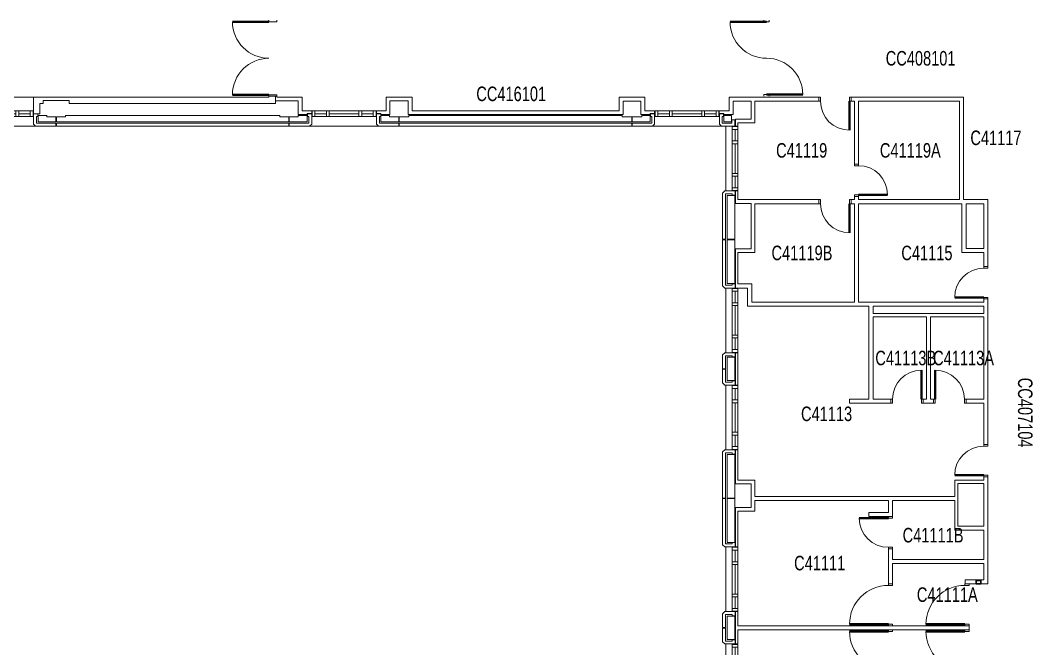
# Model space of a CAD drawing. Header units: inches. Extents: x 1097 to 10841, y 897 to 6841.
# Drawn here: x 8776 to 10028, y 2883 to 3660 of the extents above; entities that cross this region are included whole.
import ezdxf
from ezdxf.enums import TextEntityAlignment as Align

# ---------------------------------------------------------------- set-up
doc = ezdxf.new("R2010")
doc.units = ezdxf.units.IN
doc.header["$MEASUREMENT"] = 0
doc.layers.get('0').update_dxf_attribs({"lineweight": 18})
for name, color, linetype, lineweight, true_color in [('Level 15', 7, 'Continuous', 18, 0xfefefe), ('Level 16', 7, 'Continuous', 18, 0xfefefe), ('Level 23', 7, 'Continuous', 18, 0xfefefe), ('Level 25', 7, 'Continuous', 18, 0xfefefe), ('Level 26', 7, 'Continuous', 18, 0xfefefe), ('Level 48', 7, 'Continuous', 18, 0xfefefe), ('Level 54', 7, 'Continuous', 18, 0xfefefe)]:
    doc.layers.add(name, color=color, linetype=linetype, lineweight=lineweight, true_color=true_color)
doc.styles.add('Styledgn001', font='dgn001.shx')

# ---------------------------------------------------------------- blocks, each defined once
blk = doc.blocks.new('ASHNG14')
at = {"layer": 'Level 25', "color": 2, "linetype": 'Continuous', "lineweight": 40, "true_color": 0xffff00}
blk.add_line((0, 36), (0, 0), dxfattribs=at)
at = {"layer": 'Level 25', "color": 2, "linetype": 'Continuous', "lineweight": 0, "true_color": 0xffff00}
blk.add_ellipse((0, 0), major_axis=(-36.000001, 0), ratio=1, start_param=4.7123893198, end_param=6.283185598, dxfattribs=at)
at = {"layer": 'Level 26', "color": 2, "linetype": 'Continuous', "lineweight": 13, "true_color": 0xffff00}
for points in [[(-38.000125, 0), (-36, 0), (-36, -4.999875), (-38.000125, -4.999875)], [(1.999875, 0), (-0.00025, 0), (-0.00025, -4.999875), (1.999875, -4.999875)]]:
    blk.add_lwpolyline(points, dxfattribs=at)
blk = doc.blocks.new('ASHNG15')
at = {"layer": 'Level 25', "color": 2, "linetype": 'Continuous', "lineweight": 40, "true_color": 0xffff00}
blk.add_line((0, 36), (0, 0), dxfattribs=at)
at = {"layer": 'Level 25', "color": 2, "linetype": 'Continuous', "lineweight": 0, "true_color": 0xffff00}
blk.add_ellipse((0, 0), major_axis=(36.000001, 0), ratio=1, start_param=6.2831850163, end_param=7.8539812946, dxfattribs=at)
at = {"layer": 'Level 26', "color": 2, "linetype": 'Continuous', "lineweight": 13, "true_color": 0xffff00}
for points in [[(-1.999875, 0), (0.000125, 0), (0.000125, -4.999875), (-1.999875, -4.999875)], [(38, 0), (36, 0), (36, -4.999875), (38, -4.999875)]]:
    blk.add_lwpolyline(points, dxfattribs=at)
blk = doc.blocks.new('ASHNG16')
at = {"layer": 'Level 25', "color": 2, "linetype": 'Continuous', "lineweight": 40, "true_color": 0xffff00}
blk.add_line((-36, 0), (0, 0), dxfattribs=at)
at = {"layer": 'Level 25', "color": 2, "linetype": 'Continuous', "lineweight": 0, "true_color": 0xffff00}
blk.add_ellipse((0, 0), major_axis=(0, 36.000001), ratio=1, start_param=6.2831850163, end_param=7.8539812946, dxfattribs=at)
at = {"layer": 'Level 26', "color": 2, "linetype": 'Continuous', "lineweight": 13, "true_color": 0xffff00}
for points in [[(0, 38), (0, 36), (4.999875, 36), (4.999875, 38)], [(0, -1.999875), (0, 0.000125), (4.999875, 0.000125), (4.999875, -1.999875)]]:
    blk.add_lwpolyline(points, dxfattribs=at)
blk = doc.blocks.new('ASHNG20')
at = {"layer": 'Level 25', "color": 2, "linetype": 'Continuous', "lineweight": 40, "true_color": 0xffff00}
blk.add_line((-36, 0), (0, 0), dxfattribs=at)
at = {"layer": 'Level 25', "color": 2, "linetype": 'Continuous', "lineweight": 0, "true_color": 0xffff00}
blk.add_ellipse((0, 0), major_axis=(0, 36.000001), ratio=1, start_param=6.2831850163, end_param=7.8539812946, dxfattribs=at)
at = {"layer": 'Level 26', "color": 2, "linetype": 'Continuous', "lineweight": 13, "true_color": 0xffff00}
for points in [[(0, 38), (0, 36), (4.999875, 36), (4.999875, 38)], [(0, -1.999875), (0, 0.000125), (4.999875, 0.000125), (4.999875, -1.999875)]]:
    blk.add_lwpolyline(points, dxfattribs=at)
blk = doc.blocks.new('ASSWG19')
at = {"layer": 'Level 25', "color": 2, "linetype": 'Continuous', "lineweight": 40, "true_color": 0xffff00}
blk.add_line((-48, 48.00025), (0, 48.00025), dxfattribs=at)
at = {"layer": 'Level 25', "color": 2, "linetype": 'Continuous', "lineweight": 13, "true_color": 0xffff00}
for points in [[(5.5, 50), (5.5, 48), (0, 48), (0, 50)], [(0, -2), (0, 0), (5.5, 0), (5.5, -2)]]:
    blk.add_lwpolyline(points, dxfattribs=at)
at = {"layer": 'Level 25', "color": 2, "linetype": 'Continuous', "lineweight": 0, "true_color": 0xffff00}
blk.add_ellipse((0, 48.00025), major_axis=(0.00002, -48), ratio=1, start_param=4.7123893198, end_param=6.283185598, dxfattribs=at)
blk = doc.blocks.new('ASHNG29')
at = {"layer": 'Level 25', "color": 2, "linetype": 'Continuous', "lineweight": 40, "true_color": 0xffff00}
blk.add_line((-48, 0), (0, 0), dxfattribs=at)
at = {"layer": 'Level 25', "color": 2, "linetype": 'Continuous', "lineweight": 0, "true_color": 0xffff00}
blk.add_ellipse((0, 0), major_axis=(0, -48), ratio=1, start_param=4.712389, end_param=6.283186, dxfattribs=at)
at = {"layer": 'Level 26', "color": 2, "linetype": 'Continuous', "lineweight": 13, "true_color": 0xffff00}
for points in [[(0, 2), (0, 0), (5, 0), (5, 2)], [(0, -50), (0, -48), (5, -48), (5, -50)]]:
    blk.add_lwpolyline(points, dxfattribs=at)
blk = doc.blocks.new('ASSWG21')
at = {"layer": 'Level 25', "color": 2, "linetype": 'Continuous', "lineweight": 40, "true_color": 0xffff00}
blk.add_line((-48, -48.00025), (0, -48.00025), dxfattribs=at)
at = {"layer": 'Level 25', "color": 2, "linetype": 'Continuous', "lineweight": 13, "true_color": 0xffff00}
for points in [[(0, 2), (0, 0), (5.5, 0), (5.5, 2)], [(5.5, -50), (5.5, -48), (0, -48), (0, -50)]]:
    blk.add_lwpolyline(points, dxfattribs=at)
at = {"layer": 'Level 25', "color": 2, "linetype": 'Continuous', "lineweight": 0, "true_color": 0xffff00}
blk.add_ellipse((0, -48.00025), major_axis=(0.00002, 48), ratio=1, start_param=6.2831850163, end_param=7.8539812946, dxfattribs=at)
blk = doc.blocks.new('ASHNG33')
at = {"layer": 'Level 25', "color": 2, "linetype": 'Continuous', "lineweight": 40, "true_color": 0xffff00}
blk.add_line((-48, 0), (0, 0), dxfattribs=at)
at = {"layer": 'Level 25', "color": 2, "linetype": 'Continuous', "lineweight": 0, "true_color": 0xffff00}
blk.add_ellipse((0, 0), major_axis=(0, 48), ratio=1, start_param=6.283185, end_param=7.853981, dxfattribs=at)
at = {"layer": 'Level 26', "color": 2, "linetype": 'Continuous', "lineweight": 13, "true_color": 0xffff00}
for points in [[(0, 50), (0, 48), (5, 48), (5, 50)], [(0, -2), (0, 0), (5, 0), (5, -2)]]:
    blk.add_lwpolyline(points, dxfattribs=at)
blk = doc.blocks.new('ASHNG34')
at = {"layer": 'Level 25', "color": 2, "linetype": 'Continuous', "lineweight": 40, "true_color": 0xffff00}
blk.add_line((-36, 0), (0, 0), dxfattribs=at)
at = {"layer": 'Level 25', "color": 2, "linetype": 'Continuous', "lineweight": 0, "true_color": 0xffff00}
blk.add_ellipse((0, 0), major_axis=(0, -36.000001), ratio=1, start_param=4.7123893198, end_param=6.283185598, dxfattribs=at)
at = {"layer": 'Level 26', "color": 2, "linetype": 'Continuous', "lineweight": 13, "true_color": 0xffff00}
for points in [[(0, 1.999875), (0, -0.00025), (4.999875, -0.00025), (4.999875, 1.999875)], [(0, -38.000125), (0, -36), (4.999875, -36), (4.999875, -38.000125)]]:
    blk.add_lwpolyline(points, dxfattribs=at)
blk = doc.blocks.new('ASHNG35')
at = {"layer": 'Level 25', "color": 2, "linetype": 'Continuous', "lineweight": 40, "true_color": 0xffff00}
blk.add_line((0, -36), (0, 0), dxfattribs=at)
at = {"layer": 'Level 25', "color": 2, "linetype": 'Continuous', "lineweight": 0, "true_color": 0xffff00}
blk.add_ellipse((0, 0), major_axis=(-36.000001, 0), ratio=1, start_param=6.2831850163, end_param=7.8539812946, dxfattribs=at)
at = {"layer": 'Level 26', "color": 2, "linetype": 'Continuous', "lineweight": 13, "true_color": 0xffff00}
for points in [[(-38.000125, 0), (-36, 0), (-36, 4.999875), (-38.000125, 4.999875)], [(1.999875, 0), (-0.00025, 0), (-0.00025, 4.999875), (1.999875, 4.999875)]]:
    blk.add_lwpolyline(points, dxfattribs=at)
blk = doc.blocks.new('ASHNG36')
at = {"layer": 'Level 25', "color": 2, "linetype": 'Continuous', "lineweight": 40, "true_color": 0xffff00}
blk.add_line((36, 0), (0, 0), dxfattribs=at)
at = {"layer": 'Level 25', "color": 2, "linetype": 'Continuous', "lineweight": 0, "true_color": 0xffff00}
blk.add_ellipse((0, 0), major_axis=(0, 36.000001), ratio=1, start_param=4.7123893198, end_param=6.283185598, dxfattribs=at)
at = {"layer": 'Level 26', "color": 2, "linetype": 'Continuous', "lineweight": 13, "true_color": 0xffff00}
for points in [[(0, 38), (0, 36), (-4.999875, 36), (-4.999875, 38)], [(0, -1.999875), (0, 0.000125), (-4.999875, 0.000125), (-4.999875, -1.999875)]]:
    blk.add_lwpolyline(points, dxfattribs=at)
blk = doc.blocks.new('ASHNG37')
at = {"layer": 'Level 25', "color": 2, "linetype": 'Continuous', "lineweight": 40, "true_color": 0xffff00}
blk.add_line((0, -36), (0, 0), dxfattribs=at)
at = {"layer": 'Level 25', "color": 2, "linetype": 'Continuous', "lineweight": 0, "true_color": 0xffff00}
blk.add_ellipse((0, 0), major_axis=(-36.000001, 0), ratio=1, start_param=6.2831850163, end_param=7.8539812946, dxfattribs=at)
at = {"layer": 'Level 26', "color": 2, "linetype": 'Continuous', "lineweight": 13, "true_color": 0xffff00}
for points in [[(-38.000125, 0), (-36, 0), (-36, 4.999875), (-38.000125, 4.999875)], [(1.999875, 0), (-0.00025, 0), (-0.00025, 4.999875), (1.999875, 4.999875)]]:
    blk.add_lwpolyline(points, dxfattribs=at)
blk = doc.blocks.new('WINWIN2')
at = {"layer": 'Level 15', "color": 30, "linetype": 'Continuous', "lineweight": 0, "true_color": 0xf26432}
blk.add_line((82.5, -19), (-3.11, -19), dxfattribs=at)
at = {"layer": 'Level 16', "color": 163, "linetype": 'Continuous', "lineweight": 0, "true_color": 0x5587b9}
for p, q in [((3.5, 0), (75.5, 0)), ((3.5, -7), (75.5, -7))]:
    blk.add_line(p, q, dxfattribs=at)
at = {"layer": 'Level 16', "color": 163, "linetype": 'Continuous', "lineweight": 13, "true_color": 0x5587b9}
for p, q in [((3.5, -3.5), (17.75, -3.5)), ((21.25, -3.5), (57.75, -3.5)), ((61.25, -3.5), (75.5, -3.5))]:
    blk.add_line(p, q, dxfattribs=at)
for points in [[(3.5, 0), (3.5, -7), (0, -7), (0, 0), (3.5, 0)], [(21.25, 0), (21.25, -7), (17.75, -7), (17.75, 0), (21.25, 0)], [(61.25, 0), (61.25, -7), (57.75, -7), (57.75, 0), (61.25, 0)], [(79, 0), (79, -7), (75.5, -7), (75.5, 0), (79, 0)]]:
    blk.add_lwpolyline(points, close=True, dxfattribs=at)
blk = doc.blocks.new('WINWIN3')
at = {"layer": 'Level 15', "color": 30, "linetype": 'Continuous', "lineweight": 0, "true_color": 0xf26432}
blk.add_line((82.5, -19), (-3.11, -19), dxfattribs=at)
at = {"layer": 'Level 16', "color": 163, "linetype": 'Continuous', "lineweight": 0, "true_color": 0x5587b9}
for p, q in [((3.5, 0), (75.5, 0)), ((3.5, -7), (75.5, -7))]:
    blk.add_line(p, q, dxfattribs=at)
at = {"layer": 'Level 16', "color": 163, "linetype": 'Continuous', "lineweight": 13, "true_color": 0x5587b9}
for p, q in [((3.5, -3.5), (17.75, -3.5)), ((21.25, -3.5), (57.75, -3.5)), ((61.25, -3.5), (75.5, -3.5))]:
    blk.add_line(p, q, dxfattribs=at)
for points in [[(3.5, 0), (3.5, -7), (0, -7), (0, 0), (3.5, 0)], [(21.25, 0), (21.25, -7), (17.75, -7), (17.75, 0), (21.25, 0)], [(61.25, 0), (61.25, -7), (57.75, -7), (57.75, 0), (61.25, 0)], [(79, 0), (79, -7), (75.5, -7), (75.5, 0), (79, 0)]]:
    blk.add_lwpolyline(points, close=True, dxfattribs=at)
blk = doc.blocks.new('WINWIN4')
at = {"layer": 'Level 15', "color": 30, "linetype": 'Continuous', "lineweight": 0, "true_color": 0xf26432}
blk.add_line((82.5, -19), (-3.11, -19), dxfattribs=at)
at = {"layer": 'Level 16', "color": 163, "linetype": 'Continuous', "lineweight": 0, "true_color": 0x5587b9}
for p, q in [((3.5, 0), (75.5, 0)), ((3.5, -7), (75.5, -7))]:
    blk.add_line(p, q, dxfattribs=at)
at = {"layer": 'Level 16', "color": 163, "linetype": 'Continuous', "lineweight": 13, "true_color": 0x5587b9}
for p, q in [((3.5, -3.5), (17.75, -3.5)), ((21.25, -3.5), (57.75, -3.5)), ((61.25, -3.5), (75.5, -3.5))]:
    blk.add_line(p, q, dxfattribs=at)
for points in [[(3.5, 0), (3.5, -7), (0, -7), (0, 0), (3.5, 0)], [(21.25, 0), (21.25, -7), (17.75, -7), (17.75, 0), (21.25, 0)], [(61.25, 0), (61.25, -7), (57.75, -7), (57.75, 0), (61.25, 0)], [(79, 0), (79, -7), (75.5, -7), (75.5, 0), (79, 0)]]:
    blk.add_lwpolyline(points, close=True, dxfattribs=at)
blk = doc.blocks.new('WINWIN32')
at = {"layer": 'Level 15', "color": 30, "linetype": 'Continuous', "lineweight": 0, "true_color": 0xf26432}
blk.add_line((-15, -79.874875), (-15, 0.489), dxfattribs=at)
at = {"layer": 'Level 16', "color": 163, "linetype": 'Continuous', "lineweight": 0, "true_color": 0x5587b9}
for p, q in [((-7, -3.5), (-7, -75.499875)), ((0, -3.5), (0, -75.499875))]:
    blk.add_line(p, q, dxfattribs=at)
at = {"layer": 'Level 16', "color": 163, "linetype": 'Continuous', "lineweight": 13, "true_color": 0x5587b9}
for p, q in [((-3.5, -3.5), (-3.5, -17.75)), ((-3.5, -21.25), (-3.5, -57.749875)), ((-3.5, -61.249875), (-3.5, -75.499875))]:
    blk.add_line(p, q, dxfattribs=at)
for points in [[(0, -3.5), (-7, -3.5), (-7, 0), (0, 0), (0, -3.5)], [(0, -21.25), (-7, -21.25), (-7, -17.75), (0, -17.75), (0, -21.25)], [(0, -61.249875), (-7, -61.249875), (-7, -57.749875), (0, -57.749875), (0, -61.249875)], [(0, -78.999875), (-7, -78.999875), (-7, -75.499875), (0, -75.499875), (0, -78.999875)]]:
    blk.add_lwpolyline(points, close=True, dxfattribs=at)
blk = doc.blocks.new('WINWIN33')
at = {"layer": 'Level 15', "color": 30, "linetype": 'Continuous', "lineweight": 0, "true_color": 0xf26432}
blk.add_line((-15, -79.874875), (-15, 0.489), dxfattribs=at)
at = {"layer": 'Level 16', "color": 163, "linetype": 'Continuous', "lineweight": 0, "true_color": 0x5587b9}
for p, q in [((-7, -3.5), (-7, -75.499875)), ((0, -3.5), (0, -75.499875))]:
    blk.add_line(p, q, dxfattribs=at)
at = {"layer": 'Level 16', "color": 163, "linetype": 'Continuous', "lineweight": 13, "true_color": 0x5587b9}
for p, q in [((-3.5, -3.5), (-3.5, -17.75)), ((-3.5, -21.25), (-3.5, -57.749875)), ((-3.5, -61.249875), (-3.5, -75.499875))]:
    blk.add_line(p, q, dxfattribs=at)
for points in [[(0, -3.5), (-7, -3.5), (-7, 0), (0, 0), (0, -3.5)], [(0, -21.25), (-7, -21.25), (-7, -17.75), (0, -17.75), (0, -21.25)], [(0, -61.249875), (-7, -61.249875), (-7, -57.749875), (0, -57.749875), (0, -61.249875)], [(0, -78.999875), (-7, -78.999875), (-7, -75.499875), (0, -75.499875), (0, -78.999875)]]:
    blk.add_lwpolyline(points, close=True, dxfattribs=at)
blk = doc.blocks.new('WINWIN34')
at = {"layer": 'Level 15', "color": 30, "linetype": 'Continuous', "lineweight": 0, "true_color": 0xf26432}
blk.add_line((-15, -79.874875), (-15, 0.489), dxfattribs=at)
at = {"layer": 'Level 16', "color": 163, "linetype": 'Continuous', "lineweight": 0, "true_color": 0x5587b9}
for p, q in [((-7, -3.5), (-7, -75.499875)), ((0, -3.5), (0, -75.499875))]:
    blk.add_line(p, q, dxfattribs=at)
at = {"layer": 'Level 16', "color": 163, "linetype": 'Continuous', "lineweight": 13, "true_color": 0x5587b9}
for p, q in [((-3.5, -3.5), (-3.5, -17.75)), ((-3.5, -21.25), (-3.5, -57.749875)), ((-3.5, -61.249875), (-3.5, -75.499875))]:
    blk.add_line(p, q, dxfattribs=at)
for points in [[(0, -3.5), (-7, -3.5), (-7, 0), (0, 0), (0, -3.5)], [(0, -21.25), (-7, -21.25), (-7, -17.75), (0, -17.75), (0, -21.25)], [(0, -61.249875), (-7, -61.249875), (-7, -57.749875), (0, -57.749875), (0, -61.249875)], [(0, -78.999875), (-7, -78.999875), (-7, -75.499875), (0, -75.499875), (0, -78.999875)]]:
    blk.add_lwpolyline(points, close=True, dxfattribs=at)
blk = doc.blocks.new('WINWIN35')
at = {"layer": 'Level 15', "color": 30, "linetype": 'Continuous', "lineweight": 0, "true_color": 0xf26432}
blk.add_line((-15, -79.874875), (-15, 0.489), dxfattribs=at)
at = {"layer": 'Level 16', "color": 163, "linetype": 'Continuous', "lineweight": 0, "true_color": 0x5587b9}
for p, q in [((-7, -3.5), (-7, -75.499875)), ((0, -3.5), (0, -75.499875))]:
    blk.add_line(p, q, dxfattribs=at)
at = {"layer": 'Level 16', "color": 163, "linetype": 'Continuous', "lineweight": 13, "true_color": 0x5587b9}
for p, q in [((-3.5, -3.5), (-3.5, -17.75)), ((-3.5, -21.25), (-3.5, -57.749875)), ((-3.5, -61.249875), (-3.5, -75.499875))]:
    blk.add_line(p, q, dxfattribs=at)
for points in [[(0, -3.5), (-7, -3.5), (-7, 0), (0, 0), (0, -3.5)], [(0, -21.25), (-7, -21.25), (-7, -17.75), (0, -17.75), (0, -21.25)], [(0, -61.249875), (-7, -61.249875), (-7, -57.749875), (0, -57.749875), (0, -61.249875)], [(0, -78.999875), (-7, -78.999875), (-7, -75.499875), (0, -75.499875), (0, -78.999875)]]:
    blk.add_lwpolyline(points, close=True, dxfattribs=at)
blk = doc.blocks.new('CDEGR2')
at = {"layer": 'Level 25', "color": 2, "linetype": 'Continuous', "lineweight": 40, "true_color": 0xffff00}
for p, q in [((0, 90), (-45, 90)), ((0, 0), (45, 0))]:
    blk.add_line(p, q, dxfattribs=at)
at = {"layer": 'Level 25', "color": 2, "linetype": 'Continuous', "lineweight": 0, "true_color": 0xffff00}
for centre, major_axis in [((0, 90), (0, -45)), ((0, 0), (0, 45))]:
    blk.add_ellipse(centre, major_axis=major_axis, ratio=1, start_param=4.712394, end_param=6.283185, dxfattribs=at)
at = {"layer": 'Level 26', "color": 2, "linetype": 'Continuous', "lineweight": 13, "true_color": 0xffff00}
for points in [[(-3.3, 92), (-3.3, 90), (3.3, 90), (3.3, 92)], [(-3.3, -2), (-3.3, 0), (3.3, 0), (3.3, -2)]]:
    blk.add_lwpolyline(points, dxfattribs=at)
blk = doc.blocks.new('ADBLE2')
at = {"layer": 'Level 25', "color": 2, "linetype": 'Continuous', "lineweight": 40, "true_color": 0xffff00}
for p, q in [((0, 0), (-45, 0)), ((0, -90), (-45, -90))]:
    blk.add_line(p, q, dxfattribs=at)
at = {"layer": 'Level 25', "color": 2, "linetype": 'Continuous', "lineweight": 0, "true_color": 0xffff00}
for centre, major_axis, start_param, end_param in [((0, 0), (0, -45), 4.712394, 6.283185), ((0, -90), (0, 45), 0, 1.570791)]:
    blk.add_ellipse(centre, major_axis=major_axis, ratio=1, start_param=start_param, end_param=end_param, dxfattribs=at)
at = {"layer": 'Level 26', "color": 2, "linetype": 'Continuous', "lineweight": 13, "true_color": 0xffff00}
for points in [[(0, 2), (0, 0), (10, 0), (10, 2)], [(0, -92), (0, -90), (10, -90), (10, -92)]]:
    blk.add_lwpolyline(points, dxfattribs=at)
blk = doc.blocks.new('GASPAN3')
at = {"layer": 'Level 54', "color": 30, "linetype": 'Continuous', "lineweight": 30, "true_color": 0xf26432}
blk.add_lwpolyline([(-8.5, 3.96775), (-14.5, 3.96775), (-14.5, -0.03225), (-8.5, -0.03225), (-8.5, 3.96775)], close=True, dxfattribs=at)

msp = doc.modelspace()

# ---------------------------------------------------------------- linework, layer by layer
at = {"layer": 'Level 15', "color": 30, "linetype": 'Continuous', "lineweight": 0, "true_color": 0xf26432}
for p, q in [((8712.555125, 3564.544125), (8792.544125, 3564.544125)), ((9648.544, 3448.555), (9648.544, 3528.544))]:
    msp.add_line(p, q, dxfattribs=at)
at = {"layer": 'Level 15', "color": 30, "linetype": 'Continuous', "lineweight": 13, "true_color": 0xf26432}
for p, q in [((8797.794125, 3544.044), (8792.544, 3544.044)), ((8792.544, 3544.044), (8792.544, 3531.169)), ((8797.794125, 3540.419), (8797.794125, 3544.044)), ((9131.316, 3544.044), (9136.566, 3544.044)), ((9131.316, 3544.044), (9131.316, 3540.419)), ((9136.566, 3544.044), (9136.566, 3531.169)), ((9221.805125, 3544.044), (9216.555, 3544.044)), ((9216.555, 3544.044), (9216.555, 3531.169)), ((9221.805125, 3540.419), (9221.805125, 3544.044)), ((9555.305, 3544.044), (9560.555, 3544.044)), ((9555.305, 3544.044), (9555.305, 3540.419)), ((9560.555, 3544.044), (9560.555, 3531.169)), ((9645.805125, 3544.044), (9640.555, 3544.044)), ((9640.555, 3544.044), (9640.555, 3531.169)), ((9645.805125, 3540.419), (9645.805125, 3544.044)), ((8792.544, 3531.169), (8795.169, 3528.544)), ((8797.794125, 3540.419), (8796.169125, 3540.419)), ((8796.169125, 3540.419), (8796.169125, 3532.169125)), ((8796.169125, 3532.169125), (8820.294, 3532.169125)), ((8798.169125, 3541.794125), (8809.169125, 3541.794125)), ((8798.169125, 3541.794125), (8798.169125, 3534.169)), ((8798.169125, 3534.169), (8809.169125, 3534.169)), ((8809.169125, 3541.794125), (8809.169125, 3540.044125)), ((8809.169125, 3540.044125), (8820.294, 3540.044125)), ((8809.169125, 3534.169125), (8820.294, 3534.169125)), ((8820.294, 3540.044125), (8820.294, 3534.169125)), ((8820.294, 3532.169125), (8820.294, 3528.544)), ((8820.794, 3540.044125), (8831.919, 3540.044125)), ((8820.794, 3540.044125), (8820.794, 3534.169125)), ((8820.794, 3534.169125), (8831.919, 3534.169125)), ((8820.794, 3532.169125), (9108.294, 3532.169125)), ((8820.794, 3532.169125), (8820.794, 3528.544)), ((8831.919, 3541.794125), (9097.27125, 3541.794125)), ((8831.919, 3541.794125), (8831.919, 3540.044125)), ((8831.919, 3534.169), (9097.27125, 3534.169)), ((9097.27125, 3541.794125), (9097.27125, 3540.04425)), ((9097.27125, 3540.04425), (9108.294, 3540.04425)), ((9097.27125, 3534.169125), (9108.294, 3534.169125)), ((9108.294, 3540.04425), (9108.294, 3534.169125)), ((9108.294, 3532.169125), (9108.294, 3528.544)), ((9108.794, 3540.04425), (9119.918875, 3540.04425)), ((9108.794, 3540.04425), (9108.794, 3534.169125)), ((9108.794, 3534.169125), (9119.918875, 3534.169125)), ((9132.941, 3532.169125), (9108.794, 3532.169125)), ((9108.794, 3528.544), (9108.794, 3532.169125)), ((9130.941, 3541.794125), (9119.918875, 3541.794125)), ((9119.918875, 3540.04425), (9119.918875, 3541.794125)), ((9130.941, 3534.169), (9119.918875, 3534.169)), ((9130.941, 3534.169), (9130.941, 3541.794125)), ((9131.316, 3540.419), (9132.941, 3540.419)), ((9132.941, 3540.419), (9132.941, 3532.169125)), ((9133.941, 3528.544), (9136.566, 3531.169)), ((9216.555, 3531.169), (9219.18, 3528.544)), ((9221.805125, 3540.419), (9220.180125, 3540.419)), ((9220.180125, 3540.419), (9220.180125, 3532.169125)), ((9220.180125, 3532.169125), (9244.294, 3532.169125)), ((9222.180125, 3541.794125), (9232.54375, 3541.794125)), ((9222.180125, 3541.794125), (9222.180125, 3534.169)), ((9222.180125, 3534.169), (9232.54375, 3534.169)), ((9232.54375, 3541.794125), (9232.54375, 3540.044125)), ((9232.54375, 3540.044125), (9244.294, 3540.044125)), ((9232.54375, 3534.169), (9244.294, 3534.169)), ((9244.294, 3540.044125), (9244.294, 3534.169)), ((9244.294, 3532.169125), (9244.294, 3528.544)), ((9256.54425, 3540.044125), (9244.794, 3540.044125)), ((9244.794, 3534.169), (9244.794, 3540.044125)), ((9256.54425, 3534.169), (9244.794, 3534.169)), ((9244.794, 3532.169125), (9532.294, 3532.169125)), ((9244.794, 3532.169125), (9244.794, 3528.544)), ((9256.54425, 3541.794125), (9520.54375, 3541.794125)), ((9256.54425, 3541.794125), (9256.54425, 3540.044125)), ((9256.54425, 3534.169), (9520.54375, 3534.169)), ((9520.54375, 3541.794125), (9520.54375, 3540.044125)), ((9520.54375, 3540.044125), (9532.294, 3540.044125)), ((9520.54375, 3534.169), (9532.294, 3534.169)), ((9532.294, 3540.044125), (9532.294, 3534.169)), ((9532.294, 3532.169125), (9532.294, 3528.544)), ((9544.54425, 3540.04425), (9532.794, 3540.04425)), ((9532.794, 3534.169125), (9532.794, 3540.04425)), ((9544.54425, 3534.169125), (9532.794, 3534.169125)), ((9556.93, 3532.169125), (9532.794, 3532.169125)), ((9532.794, 3528.544), (9532.794, 3532.169125)), ((9554.93, 3541.794125), (9544.54425, 3541.794125)), ((9544.54425, 3540.04425), (9544.54425, 3541.794125)), ((9554.93, 3534.169), (9544.54425, 3534.169)), ((9554.93, 3534.169), (9554.93, 3541.794125)), ((9555.305, 3540.419), (9556.93, 3540.419)), ((9556.93, 3540.419), (9556.93, 3532.169125)), ((9560.555, 3531.169), (9557.93, 3528.544)), ((9640.555, 3531.169), (9643.18, 3528.544)), ((9645.805125, 3540.419), (9644.180125, 3540.419)), ((9644.180125, 3540.419), (9644.180125, 3532.169125)), ((9644.180125, 3532.169125), (9656.035375, 3532.169125)), ((9646.180125, 3541.79425), (9655.660375, 3541.79425)), ((9646.180125, 3541.79425), (9646.180125, 3534.169125)), ((9646.180125, 3534.169125), (9655.660375, 3534.169125)), ((9655.660375, 3541.79425), (9655.660375, 3534.169125)), ((9656.035375, 3532.169125), (9656.035375, 3536.544)), ((9656.035375, 3536.544), (9659.660375, 3536.544)), ((9659.660375, 3528.544), (9659.660375, 3536.544)), ((8795.169, 3528.544), (8820.294, 3528.544)), ((8820.794, 3528.544), (9108.294, 3528.544)), ((9133.941, 3528.544), (9108.794, 3528.544)), ((9219.18, 3528.544), (9244.294, 3528.544)), ((9244.794, 3528.544), (9532.294, 3528.544)), ((9557.93, 3528.544), (9532.794, 3528.544)), ((9643.18, 3528.544), (9659.660375, 3528.544)), ((9647.169, 3448.555), (9644.544, 3445.93)), ((9644.544, 3388.794), (9644.544, 3445.93)), ((9647.169, 3448.555), (9660.043875, 3448.555)), ((9648.169, 3388.793875), (9648.169, 3444.929875)), ((9648.169, 3444.929875), (9656.41875, 3444.929875)), ((9650.169, 3442.929875), (9650.169, 3388.793875)), ((9659.794, 3442.92975), (9650.169, 3442.929875)), ((9656.41875, 3444.929875), (9656.41875, 3443.304875)), ((9660.043875, 3443.304875), (9656.41875, 3443.304875)), ((9659.794, 3442.92975), (9659.794, 3388.793875)), ((9660.043875, 3448.555), (9660.043875, 3443.304875)), ((9644.544, 3388.794), (9648.169, 3388.793875)), ((9644.544, 3331.18), (9644.544, 3388.294)), ((9644.544, 3388.294), (9648.169, 3388.293875)), ((9648.169, 3332.18), (9648.169, 3388.293875)), ((9659.794, 3388.793875), (9650.169, 3388.793875)), ((9650.169, 3334.18), (9650.169, 3388.293875)), ((9650.169, 3388.293875), (9659.794, 3388.293875)), ((9659.794, 3334.179875), (9659.794, 3388.293875)), ((9647.169, 3328.555), (9644.544, 3331.18)), ((9656.41875, 3332.18), (9648.169, 3332.18)), ((9650.169, 3334.18), (9659.794, 3334.179875)), ((9656.41875, 3333.805), (9656.41875, 3332.18)), ((9660.043875, 3333.805), (9656.41875, 3333.805)), ((9660.043875, 3333.805), (9660.043875, 3328.555)), ((9660.043875, 3328.555), (9647.169, 3328.555)), ((9644.544, 3245.93025), (9647.169, 3248.55525)), ((9644.544, 3245.93025), (9644.544, 3228.79425)), ((9660.043875, 3248.55525), (9647.169, 3248.55525)), ((9656.41875, 3244.930125), (9648.169, 3244.930125)), ((9648.169, 3244.930125), (9648.169, 3228.79425)), ((9650.169, 3242.930125), (9650.169, 3214.18025)), ((9659.794, 3242.93), (9650.169, 3242.930125)), ((9656.41875, 3243.305125), (9656.41875, 3244.930125)), ((9656.41875, 3243.305125), (9660.043875, 3243.305125)), ((9659.794, 3242.93), (9659.794, 3214.180125)), ((9660.043875, 3243.305125), (9660.043875, 3248.55525)), ((9648.169, 3228.79425), (9644.544, 3228.79425)), ((9644.544, 3228.29425), (9644.544, 3211.18025)), ((9648.169, 3228.294125), (9644.544, 3228.29425)), ((9648.169, 3228.294125), (9648.169, 3212.18025)), ((9647.169, 3208.55525), (9644.544, 3211.18025)), ((9647.169, 3208.55525), (9660.043875, 3208.55525)), ((9648.169, 3212.18025), (9656.41875, 3212.18025)), ((9659.794, 3214.180125), (9650.169, 3214.18025)), ((9656.41875, 3212.18025), (9656.41875, 3213.80525)), ((9656.41875, 3213.80525), (9660.043875, 3213.80525)), ((9660.043875, 3208.55525), (9660.043875, 3213.80525)), ((9647.169, 3128.555), (9644.544, 3125.93)), ((9644.544, 3068.794), (9644.544, 3125.93)), ((9647.169, 3128.555), (9660.043875, 3128.555)), ((9648.169, 3068.793875), (9648.169, 3124.929875)), ((9648.169, 3124.929875), (9656.41875, 3124.929875)), ((9650.169, 3122.929875), (9650.169, 3068.793875)), ((9659.794, 3122.92975), (9650.169, 3122.929875)), ((9656.41875, 3124.929875), (9656.41875, 3123.304875)), ((9660.043875, 3123.304875), (9656.41875, 3123.304875)), ((9659.794, 3122.92975), (9659.794, 3068.793875)), ((9660.043875, 3128.555), (9660.043875, 3123.304875)), ((9644.544, 3068.794), (9648.169, 3068.793875)), ((9644.544, 3011.18), (9644.544, 3068.294)), ((9644.544, 3068.294), (9648.169, 3068.293875)), ((9648.169, 3012.18), (9648.169, 3068.293875)), ((9659.794, 3068.793875), (9650.169, 3068.793875)), ((9650.169, 3014.18), (9650.169, 3068.293875)), ((9650.169, 3068.293875), (9659.794, 3068.293875)), ((9659.794, 3014.179875), (9659.794, 3068.293875)), ((9647.169, 3008.555), (9644.544, 3011.18)), ((9660.043875, 3008.555), (9647.169, 3008.555)), ((9656.41875, 3012.18), (9648.169, 3012.18)), ((9650.169, 3014.18), (9659.794, 3014.179875)), ((9656.41875, 3013.805), (9656.41875, 3012.18)), ((9660.043875, 3013.805), (9656.41875, 3013.805)), ((9660.043875, 3013.805), (9660.043875, 3008.555)), ((9644.544, 2925.93025), (9647.169, 2928.55525)), ((9644.544, 2925.93025), (9644.544, 2908.79425)), ((9660.043875, 2928.55525), (9647.169, 2928.55525)), ((9656.41875, 2924.930125), (9648.169, 2924.930125)), ((9648.169, 2924.930125), (9648.169, 2908.79425)), ((9650.169, 2922.930125), (9650.169, 2894.18025)), ((9659.794, 2922.93), (9650.169, 2922.930125)), ((9656.41875, 2923.305125), (9656.41875, 2924.930125)), ((9656.41875, 2923.305125), (9660.043875, 2923.305125)), ((9659.794, 2922.93), (9659.794, 2894.180125)), ((9660.043875, 2923.305125), (9660.043875, 2928.55525)), ((9648.169, 2908.79425), (9644.544, 2908.79425)), ((9644.544, 2908.29425), (9644.544, 2891.18025)), ((9648.169, 2908.294125), (9644.544, 2908.29425)), ((9648.169, 2908.294125), (9648.169, 2892.18025)), ((9648.169, 2892.18025), (9656.41875, 2892.18025)), ((9659.794, 2894.180125), (9650.169, 2894.18025)), ((9656.41875, 2892.18025), (9656.41875, 2893.80525)), ((9656.41875, 2893.80525), (9660.043875, 2893.80525)), ((9660.043875, 2888.55525), (9660.043875, 2893.80525)), ((9647.169, 2888.55525), (9644.544, 2891.18025)), ((9647.169, 2888.55525), (9660.043875, 2888.55525))]:
    msp.add_line(p, q, dxfattribs=at)
at = {"layer": 'Level 16', "color": 163, "linetype": 'Continuous', "lineweight": 0, "true_color": 0x5587b9}
for p, q in [((9140.555, 3547.544), (9212.555, 3547.544)), ((9656.544125, 3524.544), (9656.544125, 3452.544)), ((9663.544125, 3524.544), (9663.544125, 3452.544))]:
    msp.add_line(p, q, dxfattribs=at)
at = {"layer": 'Level 16', "color": 163, "linetype": 'Continuous', "lineweight": 13, "true_color": 0x5587b9}
for p, q in [((9660.044125, 3524.544), (9660.044125, 3510.294)), ((9660.044125, 3506.794), (9660.044125, 3470.294)), ((9660.044125, 3466.794), (9660.044125, 3452.544))]:
    msp.add_line(p, q, dxfattribs=at)
for points in [[(9663.544125, 3524.544), (9656.544125, 3524.544), (9656.544125, 3528.044), (9663.544125, 3528.044), (9663.544125, 3524.544)], [(9663.544125, 3506.794), (9656.544125, 3506.794), (9656.544125, 3510.294), (9663.544125, 3510.294), (9663.544125, 3506.794)], [(9663.544125, 3466.794), (9656.544125, 3466.794), (9656.544125, 3470.294), (9663.544125, 3470.294), (9663.544125, 3466.794)], [(9663.544125, 3449.044), (9656.544125, 3449.044), (9656.544125, 3452.544), (9663.544125, 3452.544), (9663.544125, 3449.044)]]:
    msp.add_lwpolyline(points, close=True, dxfattribs=at)
at = {"layer": 'Level 23', "color": 2, "linetype": 'Continuous', "lineweight": 13, "true_color": 0xffff00}
for p, q in [((8792.544125, 3544.044125), (8792.544125, 3564.544125)), ((8792.544125, 3564.544125), (8804.544, 3564.544125)), ((8800.54425, 3544.044125), (8800.54425, 3556.544125)), ((8800.54425, 3556.544125), (8804.544, 3556.544125)), ((8804.544, 3564.544), (8836.544, 3564.544)), ((8804.544, 3560.544), (8804.544, 3556.544125)), ((8804.544, 3560.544), (8836.544, 3560.544)), ((9083.544, 3564.544125), (8836.544, 3564.544125)), ((8836.544, 3556.544125), (8836.544, 3560.544)), ((9091.544, 3556.544125), (8836.544, 3556.544125)), ((9083.544, 3564.544125), (9083.544, 3565.544125)), ((9083.544, 3565.544125), (9091.544, 3565.544125)), ((9091.544, 3556.544125), (9091.544, 3565.544125)), ((9091.544, 3559.919), (9091.544, 3565.544125)), ((9091.544, 3565.544125), (9093.544, 3565.544125)), ((9091.544, 3559.919), (9119.919, 3559.919)), ((9093.544, 3564.544), (9093.544, 3565.544125)), ((9093.544, 3564.544), (9124.544, 3564.544)), ((9119.919, 3542.919), (9119.919, 3559.919)), ((9124.544, 3564.544), (9124.544, 3547.544)), ((9228.544, 3564.544), (9260.544, 3564.544)), ((9228.544, 3547.544), (9228.544, 3564.544)), ((9233.169125, 3542.918875), (9233.169125, 3559.919)), ((9233.169125, 3559.919), (9255.919, 3559.919)), ((9255.919, 3559.919), (9255.919, 3542.918875)), ((9260.544, 3564.544), (9260.544, 3547.544)), ((9516.544, 3547.544), (9516.544, 3564.544)), ((9516.544, 3564.544), (9548.544, 3564.544)), ((9521.544125, 3542.918875), (9521.544125, 3559.544)), ((9521.544125, 3559.544), (9543.544, 3559.544)), ((9543.544, 3542.919), (9543.544, 3559.544)), ((9548.544, 3547.544), (9548.544, 3564.544)), ((9652.540625, 3564.5975), (9763.544, 3564.5975)), ((9652.540625, 3547.544), (9652.540625, 3564.5975)), ((9657.54075, 3559.597375), (9679.79525, 3559.597375)), ((9657.54075, 3542.919), (9657.54075, 3559.597375)), ((9679.79525, 3559.597375), (9679.79525, 3537.16925)), ((9684.42025, 3559.597375), (9684.42025, 3532.544125)), ((9684.42025, 3559.597375), (9763.544, 3559.597375)), ((9763.544, 3564.5975), (9763.544, 3559.597375)), ((9803.544, 3564.5975), (9803.544, 3559.597375)), ((9803.544, 3564.5975), (9812.544125, 3564.5975)), ((9803.544, 3559.597375), (9807.544, 3559.597375)), ((9807.544, 3481.794), (9807.544, 3559.597375)), ((9812.544125, 3564.5975), (9942.544, 3564.5975)), ((9812.544125, 3481.794), (9812.544125, 3559.597375)), ((9812.544125, 3559.597375), (9937.544, 3559.597375)), ((9937.544, 3437.794), (9937.544, 3559.597375)), ((9942.544, 3437.794), (9942.544, 3564.5975)), ((8792.544125, 3544.044125), (8800.54425, 3544.044125)), ((9124.544, 3547.544), (9130.941, 3547.544)), ((9136.566, 3547.544), (9130.941, 3547.544)), ((9136.566, 3544.419), (9130.941, 3544.419)), ((9130.941, 3542.919), (9130.941, 3544.419)), ((9136.566, 3544.419), (9136.566, 3547.544)), ((9216.555, 3547.544), (9216.555, 3544.419)), ((9216.555, 3547.544), (9222.180125, 3547.544)), ((9216.555, 3544.419), (9222.180125, 3544.419)), ((9222.180125, 3547.544), (9228.544, 3547.544)), ((9222.180125, 3544.419), (9222.180125, 3542.918875)), ((9260.544, 3547.544), (9516.544, 3547.544)), ((9548.544, 3547.544), (9554.93, 3547.544)), ((9554.93, 3547.544), (9560.555, 3547.544)), ((9554.93, 3544.419), (9560.555, 3544.419)), ((9554.93, 3542.919), (9554.93, 3544.419)), ((9560.555, 3547.544), (9560.555, 3544.419)), ((9640.43, 3547.544), (9646.180125, 3547.544)), ((9640.43, 3547.544), (9640.43, 3544.419)), ((9640.43, 3544.419), (9646.180125, 3544.419)), ((9646.180125, 3547.544), (9652.540625, 3547.544)), ((9646.180125, 3542.919), (9646.180125, 3544.419)), ((9119.919, 3542.919), (9130.941, 3542.919)), ((9222.180125, 3542.918875), (9233.169125, 3542.918875)), ((9255.919, 3542.918875), (9521.544125, 3542.918875)), ((9543.544, 3542.919), (9554.93, 3542.919)), ((9646.180125, 3542.919), (9657.54075, 3542.919)), ((9679.79525, 3537.16925), (9660.419125, 3537.16925)), ((9660.419125, 3528.544125), (9660.419125, 3537.16925)), ((9684.42025, 3532.544125), (9663.544125, 3532.544125)), ((9663.544125, 3528.544), (9663.544125, 3532.544125)), ((9660.419125, 3528.544125), (9663.544125, 3528.544)), ((9807.544, 3481.794), (9812.544125, 3481.794)), ((9660.418875, 3448.555), (9660.418875, 3433.168875)), ((9663.544, 3448.555), (9660.418875, 3448.555)), ((9663.544, 3448.555), (9663.544, 3437.794)), ((9679.918875, 3433.168875), (9660.418875, 3433.168875)), ((9684.544, 3437.794), (9663.544, 3437.794)), ((9679.918875, 3377.169), (9679.918875, 3433.168875)), ((9763.544, 3437.794), (9684.544, 3437.794)), ((9763.544, 3432.793875), (9684.544, 3432.793875)), ((9684.544, 3372.544), (9684.544, 3432.793875)), ((9763.544, 3437.794), (9763.544, 3432.793875)), ((9803.544, 3437.794), (9803.544, 3432.793875)), ((9807.544, 3437.794), (9803.544, 3437.794)), ((9807.544, 3432.793875), (9803.544, 3432.793875)), ((9807.544, 3437.794), (9807.544, 3441.794)), ((9807.544, 3441.794), (9812.544125, 3441.794)), ((9807.544, 3311.04525), (9807.544, 3432.793875)), ((9812.544, 3311.04525), (9812.544, 3432.793875)), ((9940.544, 3432.793875), (9812.544, 3432.793875)), ((9812.544125, 3437.794), (9812.544125, 3441.794)), ((9937.544, 3437.794), (9812.544125, 3437.794)), ((9940.544, 3432.793875), (9940.544, 3372.544)), ((9972.544, 3437.794), (9942.544, 3437.794)), ((9945.544125, 3432.793875), (9945.544125, 3377.544125)), ((9967.544, 3432.793875), (9945.544125, 3432.793875)), ((9967.544, 3377.544125), (9967.544, 3432.793875)), ((9972.544, 3355.04525), (9972.544, 3437.794)), ((9660.418875, 3328.555), (9660.418875, 3377.169)), ((9660.418875, 3377.169), (9679.918875, 3377.169)), ((9663.544, 3372.544), (9684.544, 3372.544)), ((9663.544, 3333.555125), (9663.544, 3372.544)), ((9940.544, 3372.544), (9967.544, 3372.544)), ((9945.544125, 3377.544125), (9967.544, 3377.544125)), ((9967.544, 3355.04525), (9967.544, 3372.544)), ((9967.544, 3355.04525), (9972.544, 3355.04525)), ((9663.544, 3333.555125), (9680.544125, 3333.555125)), ((9680.544125, 3333.555125), (9680.544125, 3311.04525)), ((9660.418875, 3328.555), (9663.544, 3328.555)), ((9663.544, 3328.555), (9675.544, 3328.555)), ((9675.544, 3328.555), (9675.544, 3306.04525)), ((9825.544, 3306.04525), (9675.544, 3306.04525)), ((9807.544, 3311.04525), (9680.544125, 3311.04525)), ((9967.544, 3311.04525), (9812.544, 3311.04525)), ((9825.544, 3306.04525), (9825.544, 3191.045375)), ((9967.544, 3306.04525), (9830.544, 3306.04525)), ((9830.544, 3306.04525), (9830.544, 3297.045375)), ((9967.544, 3315.04525), (9972.544, 3315.04525)), ((9967.544, 3311.04525), (9967.544, 3315.04525)), ((9967.544, 3297.045375), (9967.544, 3306.04525)), ((9972.544, 3135.044), (9972.544, 3315.04525)), ((9830.544, 3297.045375), (9967.544, 3297.045375)), ((9830.544, 3293.04525), (9896.544, 3293.04525)), ((9830.544, 3293.04525), (9830.544, 3191.045375)), ((9896.544, 3293.04525), (9896.544, 3191.045375)), ((9901.544, 3293.04525), (9901.544, 3191.045375)), ((9901.544, 3293.04525), (9967.544, 3293.04525)), ((9967.544, 3191.045375), (9967.544, 3293.04525)), ((9660.418875, 3248.55525), (9660.418875, 3208.55525)), ((9663.544, 3248.55525), (9660.418875, 3248.55525)), ((9663.544, 3248.55525), (9663.544, 3208.55525)), ((9663.544, 3208.55525), (9660.418875, 3208.55525)), ((9801.544, 3191.045375), (9825.544, 3191.045375)), ((9801.544, 3191.045375), (9801.544, 3186.04525)), ((9801.544, 3186.04525), (9852.544, 3186.04525)), ((9852.544, 3191.045375), (9830.544, 3191.045375)), ((9852.544, 3191.045375), (9852.544, 3186.04525)), ((9892.544, 3191.045375), (9896.544, 3191.045375)), ((9892.544, 3191.045375), (9892.544, 3186.04525)), ((9892.544, 3186.04525), (9905.544, 3186.04525)), ((9905.544, 3191.045375), (9901.544, 3191.045375)), ((9905.544, 3191.045375), (9905.544, 3186.04525)), ((9945.544, 3191.045375), (9967.544, 3191.045375)), ((9945.544, 3191.045375), (9945.544, 3186.04525)), ((9945.544, 3186.04525), (9967.544, 3186.04525)), ((9967.544, 3135.044), (9967.544, 3186.04525)), ((9967.544, 3135.044), (9972.544, 3135.044)), ((9660.418875, 3128.555), (9660.418875, 3086.418875)), ((9663.544, 3128.555), (9660.418875, 3128.555)), ((9663.544, 3128.555), (9663.544, 3091.044)), ((9967.544, 3095.044), (9972.544, 3095.044)), ((9967.544, 3091.044), (9967.544, 3095.044)), ((9972.544, 2963.04375), (9972.544, 3095.044)), ((9679.918875, 3086.418875), (9660.418875, 3086.418875)), ((9684.544, 3091.044), (9663.544, 3091.044)), ((9679.918875, 3057.16925), (9679.918875, 3086.418875)), ((9684.544, 3071.044), (9684.544, 3091.044)), ((9931.544, 3091.044), (9967.544, 3091.044)), ((9931.544, 3071.044), (9931.544, 3091.044)), ((9935.544125, 3087.044), (9967.544, 3087.044)), ((9935.544125, 3034.04375), (9935.544125, 3087.044)), ((9967.544, 3034.04375), (9967.544, 3087.044)), ((9684.544, 3071.044), (9931.544, 3071.044)), ((9660.418875, 3008.555), (9660.418875, 3057.16925)), ((9660.418875, 3057.16925), (9679.918875, 3057.16925)), ((9684.544, 3066.044), (9849.544, 3066.044)), ((9684.544, 3052.54425), (9684.544, 3066.044)), ((9849.544, 3066.044), (9849.544, 3051.04375)), ((9854.544125, 3066.044), (9854.544125, 3046.04375)), ((9854.544125, 3066.044), (9931.544, 3066.044)), ((9931.544, 3029.04375), (9931.544, 3066.044)), ((9663.544, 3008.555), (9663.544, 3052.54425)), ((9663.544, 3052.54425), (9684.544, 3052.54425)), ((9825.544, 3051.04375), (9849.544, 3051.04375)), ((9825.544, 3051.04375), (9825.544, 3046.04375)), ((9825.544, 3046.04375), (9849.544, 3046.04375)), ((9849.544, 3046.04375), (9854.544125, 3046.04375)), ((9967.544, 3034.04375), (9935.544125, 3034.04375)), ((9967.544, 3029.04375), (9931.544, 3029.04375)), ((9967.544, 2993.04375), (9967.544, 3029.04375)), ((9660.418875, 3008.555), (9663.544, 3008.555)), ((9849.544, 3006.04375), (9849.544, 2963.04375)), ((9849.544, 3006.04375), (9854.544125, 3006.04375)), ((9854.544125, 3006.04375), (9854.544125, 2993.04375)), ((9967.544, 2993.04375), (9854.544125, 2993.04375)), ((9967.544, 2988.04375), (9854.544125, 2988.04375)), ((9854.544125, 2988.04375), (9854.544125, 2963.04375)), ((9967.544, 2968.04375), (9967.544, 2988.04375)), ((9967.544, 2968.04375), (9944.544, 2968.04375)), ((9944.544, 2968.04375), (9944.544, 2963.04375)), ((9849.544, 2963.04375), (9854.544125, 2963.04375)), ((9972.544, 2963.04375), (9944.544, 2963.04375)), ((9660.418875, 2928.55525), (9660.418875, 2888.55525)), ((9663.544, 2928.55525), (9660.418875, 2928.55525)), ((9663.544, 2928.55525), (9663.544, 2911.044375)), ((9949.544, 2911.044375), (9663.544, 2911.044375)), ((9949.544, 2906.04425), (9663.544, 2906.04425)), ((9663.544, 2906.04425), (9663.544, 2888.55525)), ((9807.544, 2911.04425), (9812.544, 2911.04425)), ((9812.544125, 2911.04425), (9807.544, 2911.04425)), ((9807.544, 2911.04425), (9812.544125, 2911.04425)), ((9807.544, 2911.04375), (9812.544, 2911.04375)), ((9807.544, 2906.04425), (9812.544, 2906.04425)), ((9807.544, 2906.04375), (9812.544, 2906.04375)), ((9812.544125, 2906.04375), (9807.544, 2906.04375)), ((9807.544, 2906.04375), (9812.544125, 2906.04375)), ((9854.544125, 2911.04375), (9849.544, 2911.04375)), ((9849.544, 2911.04375), (9854.544125, 2911.04375)), ((9854.544125, 2906.04425), (9849.544, 2906.04425)), ((9849.544, 2906.04425), (9854.544125, 2906.04425)), ((9949.544, 2906.04425), (9949.544, 2911.044375)), ((9949.544, 2911.04425), (9949.544, 2906.04425)), ((9663.544, 2888.55525), (9660.418875, 2888.55525))]:
    msp.add_line(p, q, dxfattribs=at)
for points in [[(9516.544, 3564.544), (9548.544, 3564.544), (9548.544, 3547.544)], [(9516.544, 3547.544), (9516.544, 3564.544)]]:
    msp.add_lwpolyline(points, dxfattribs=at)

# ---------------------------------------------------------------- block references
at = {"color": 7, "linetype": 'Continuous', "lineweight": 0, "true_color": 0xfefefe}
for name, p in [('ADBLE2', (9083.544, 3657.544125)), ('CDEGR2', (9698.794, 3567.57075)), ('ASHNG37', (9801.544, 3559.597375)), ('ASHNG36', (9812.544125, 3443.794)), ('ASHNG35', (9801.544, 3432.793875)), ('ASHNG16', (9967.544, 3317.04525)), ('ASHNG14', (9890.544, 3191.045375)), ('ASHNG15', (9907.544, 3191.045375)), ('ASHNG20', (9967.544, 3097.044)), ('ASHNG34', (9849.544, 3044.04375)), ('ASHNG33', (9849.544, 2913.04375)), ('ASSWG21', (9944.044, 2961.04375)), ('GASPAN3', (9972.544, 2963.04375)), ('ASHNG29', (9849.544, 2904.04425)), ('ASSWG19', (9944.044, 2856.04425))]:
    msp.add_blockref(name, p, dxfattribs=at)
at = {"color": 30, "linetype": 'Continuous', "lineweight": 13, "true_color": 0xf26432}
for name, p in [('WINWIN2', (8713.055, 3547.544)), ('WINWIN3', (9137.055, 3547.544)), ('WINWIN4', (9561.055, 3547.544))]:
    msp.add_blockref(name, p, dxfattribs=at)
at = {"color": 3, "linetype": 'Continuous', "lineweight": 13, "true_color": 0x00ff00}
for name, p in [('WINWIN32', (9663.544, 3328.055)), ('WINWIN33', (9663.544, 3208.05525)), ('WINWIN34', (9663.544, 3008.05525)), ('WINWIN35', (9663.544, 2888.055))]:
    msp.add_blockref(name, p, dxfattribs=at)

# ---------------------------------------------------------------- texts
at = {"layer": 'Level 48', "color": 120, "linetype": 'Continuous', "lineweight": 13, "true_color": 0x00ffcd, "style": 'Styledgn001', "width": 0.75}
for s, p in [('CC408101', (9889.418628, 3612.531625)), ('CC416101', (9383.213374, 3568.56775)), ('C41117', (9982.551088, 3514.225125)), ('C41119', (9742.342475, 3498.695625)), ('C41119A', (9876.689869, 3498.695625)), ('C41119B', (9742.712003, 3371.9195)), ('C41115', (9897.214479, 3371.9195)), ('C41113B', (9871.033354, 3242.04525)), ('C41113A', (9942.511219, 3242.04525)), ('C41113', (9773.161979, 3173.05425)), ('C41111B', (9904.809943, 3023.041375)), ('C41111', (9764.617767, 2988.544125)), ('C41111A', (9922.413808, 2949.544))]:
    msp.add_text(s, height=18, dxfattribs=at).set_placement(p, align=Align.MIDDLE_CENTER)
msp.add_text('CC407104', height=17.9999947, rotation=270, dxfattribs=at).set_placement((10018.790997, 3174.50559), align=Align.MIDDLE_CENTER)

doc.saveas('drawing.dxf')
